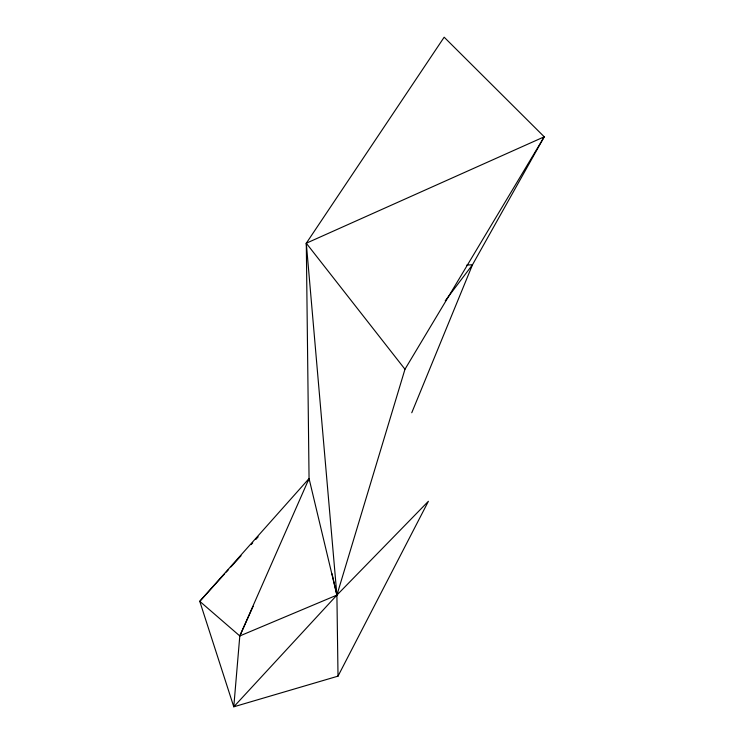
<?xml version="1.0" encoding="UTF-8"?>
<svg xmlns="http://www.w3.org/2000/svg" width="744" height="744" viewBox="0 0 744 744"><rect width="100%" height="100%" fill="white"/><g stroke="black" fill="none" stroke-linecap="round" stroke-linejoin="round"><path stroke-width="1.12" d="M338.018 676.147L336.902 595.107L309.058 478.559L239.801 635.953L233.783 706.8L338.018 676.147L428.395 501.289L336.902 595.107L233.783 706.8L199.764 601.319L309.058 478.559L306.296 243.223L444.168 37.2L544.236 136.803L472.514 264.715L411.758 412.753M332.01 573.736L336.902 595.107L404.978 369.247L544.236 136.803L306.296 243.223L336.902 595.107L239.801 635.953L199.764 601.319L224.688 573.81M308.332 480.764L309.058 478.559M336.902 595.107L337.785 592.968M239.801 635.953L253.146 606.304M445.256 300.781L472.514 264.715L466.73 265.124M226.241 572.09L228.575 569.513M230.919 566.928L241.047 555.749M251.165 544.571L252.728 542.86M255.843 539.419L258.177 536.833M306.296 243.223L404.978 369.247"/></g></svg>
